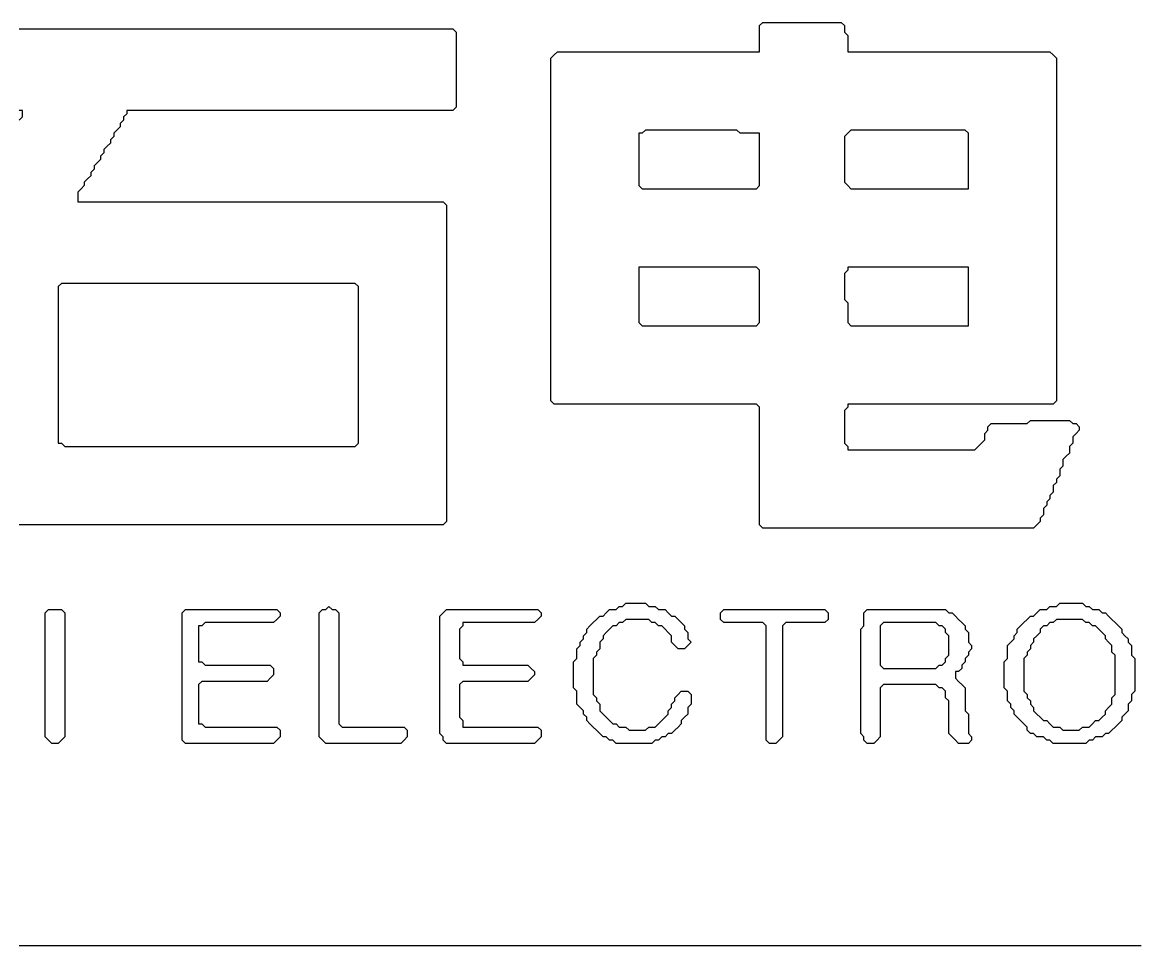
# Model space of a CAD drawing. Header units: metres. Extents: x 0 to 925, y -666 to 0.
# Drawn here: x 323 to 665.5, y -666 to -383 of the extents above; entities that cross this region are included whole.
import ezdxf

# ---------------------------------------------------------------- set-up
doc = ezdxf.new("R2010")
doc.units = ezdxf.units.M

msp = doc.modelspace()

# ---------------------------------------------------------------- linework, layer by layer
for points in [[(549, -384), (550, -383), (551, -383), (552, -383), (553, -383), (554, -383), (555, -383), (556, -383), (557, -383), (558, -383), (559, -383), (560, -383), (561, -383), (562, -383), (563, -383), (564, -383), (565, -383), (566, -383), (567, -383), (568, -383), (569, -383), (570, -383), (571, -383), (572, -383), (573, -383), (574, -383), (575, -384), (575, -385), (575, -386), (576, -387), (576, -388), (576, -389), (576, -390), (576, -391), (576, -392), (577, -392), (578, -392), (579, -392), (580, -392), (581, -392), (582, -392), (583, -392), (584, -392), (585, -392), (586, -392), (587, -392), (588, -392), (589, -392), (590, -392), (591, -392), (592, -392), (593, -392), (594, -392), (595, -392), (596, -392), (597, -392), (598, -392), (599, -392), (600, -392), (601, -392), (602, -392), (603, -392), (604, -392), (605, -392), (606, -392), (607, -392), (608, -392), (609, -392), (610, -392), (611, -392), (612, -392), (613, -392), (614, -392), (615, -392), (616, -392), (617, -392), (618, -392), (619, -392), (620, -392), (621, -392), (622, -392), (623, -392), (624, -392), (625, -392), (626, -392), (627, -392), (628, -392), (629, -392), (630, -392), (631, -392), (632, -392), (633, -392), (634, -392), (635, -392), (636, -392), (637, -392), (638, -392), (639, -393), (640, -394), (640, -395), (640, -396), (640, -397), (640, -398), (640, -399), (640, -400), (640, -401), (640, -402), (640, -403), (640, -404), (640, -405), (640, -406), (640, -407), (640, -408), (640, -409), (640, -410), (640, -411), (640, -412), (640, -413), (640, -414), (640, -415), (640, -416), (640, -417), (640, -418), (640, -419), (640, -420), (640, -421), (640, -422), (640, -423), (640, -424), (640, -425), (640, -426), (640, -427), (640, -428), (640, -429), (640, -430), (640, -431), (640, -432), (640, -433), (640, -434), (640, -435), (640, -436), (640, -437), (640, -438), (640, -439), (640, -440), (640, -441), (640, -442), (640, -443), (640, -444), (640, -445), (640, -446), (640, -447), (640, -448), (640, -449), (640, -450), (640, -451), (640, -452), (640, -453), (640, -454), (640, -455), (640, -456), (640, -457), (640, -458), (640, -459), (640, -460), (640, -461), (640, -462), (640, -463), (640, -464), (640, -465), (640, -466), (640, -467), (640, -468), (640, -469), (640, -470), (640, -471), (640, -472), (640, -473), (640, -474), (640, -475), (640, -476), (640, -477), (640, -478), (640, -479), (640, -480), (640, -481), (640, -482), (640, -483), (640, -484), (640, -485), (640, -486), (640, -487), (640, -488), (640, -489), (640, -490), (640, -491), (640, -492), (640, -493), (640, -494), (640, -495), (640, -496), (640, -497), (640, -498), (640, -499), (639, -500), (638, -500), (637, -500), (636, -500), (635, -500), (634, -500), (633, -500), (632, -500), (631, -500), (630, -500), (629, -500), (628, -500), (627, -500), (626, -500), (625, -500), (624, -500), (623, -500), (622, -500), (621, -500), (620, -500), (619, -500), (618, -500), (617, -500), (616, -500), (615, -500), (614, -500), (613, -500), (612, -500), (611, -500), (610, -500), (609, -500), (608, -500), (607, -500), (606, -500), (605, -500), (604, -500), (603, -500), (602, -500), (601, -500), (600, -500), (599, -500), (598, -500), (597, -500), (596, -500), (595, -500), (594, -500), (593, -500), (592, -500), (591, -500), (590, -500), (589, -500), (588, -500), (587, -500), (586, -500), (585, -500), (584, -500), (583, -500), (582, -500), (581, -500), (580, -500), (579, -500), (578, -500), (577, -500), (576, -500), (576, -501), (575, -502), (575, -503), (575, -504), (575, -505), (575, -506), (575, -507), (575, -508), (575, -509), (575, -510), (575, -511), (575, -512), (576, -513), (576, -514), (577, -514), (578, -514), (579, -514), (580, -514), (581, -514), (582, -514), (583, -514), (584, -514), (585, -514), (586, -514), (587, -514), (588, -514), (589, -514), (590, -514), (591, -514), (592, -514), (593, -514), (594, -514), (595, -514), (596, -514), (597, -514), (598, -514), (599, -514), (600, -514), (601, -514), (602, -514), (603, -514), (604, -514), (605, -514), (606, -514), (607, -514), (608, -514), (609, -514), (610, -514), (611, -514), (612, -514), (613, -514), (614, -514), (615, -514), (616, -513), (617, -512), (618, -511), (618, -510), (618, -509), (619, -508), (619, -507), (620, -506), (621, -506), (622, -506), (623, -506), (624, -506), (625, -506), (626, -506), (627, -506), (628, -506), (629, -506), (630, -506), (631, -506), (632, -505), (633, -505), (634, -505), (635, -505), (636, -505), (637, -505), (638, -505), (639, -505), (640, -505), (641, -505), (642, -505), (643, -505), (644, -505), (645, -506), (646, -506), (647, -507), (647, -508), (646, -509), (645, -510), (645, -511), (645, -512), (644, -513), (644, -514), (644, -515), (643, -516), (642, -517), (642, -518), (642, -519), (641, -520), (641, -521), (641, -522), (640, -523), (640, -524), (639, -525), (639, -526), (639, -527), (638, -528), (638, -529), (637, -530), (637, -531), (636, -532), (636, -533), (636, -534), (635, -535), (635, -536), (634, -537), (633, -538), (632, -538), (631, -538), (630, -538), (629, -538), (628, -538), (627, -538), (626, -538), (625, -538), (624, -538), (623, -538), (622, -538), (621, -538), (620, -538), (619, -538), (618, -538), (617, -538), (616, -538), (615, -538), (614, -538), (613, -538), (612, -538), (611, -538), (610, -538), (609, -538), (608, -538), (607, -538), (606, -538), (605, -538), (604, -538), (603, -538), (602, -538), (601, -538), (600, -538), (599, -538), (598, -538), (597, -538), (596, -538), (595, -538), (594, -538), (593, -538), (592, -538), (591, -538), (590, -538), (589, -538), (588, -538), (587, -538), (586, -538), (585, -538), (584, -538), (583, -538), (582, -538), (581, -538), (580, -538), (579, -538), (578, -538), (577, -538), (576, -538), (575, -538), (574, -538), (573, -538), (572, -538), (571, -538), (570, -538), (569, -538), (568, -538), (567, -538), (566, -538), (565, -538), (564, -538), (563, -538), (562, -538), (561, -538), (560, -538), (559, -538), (558, -538), (557, -538), (556, -538), (555, -538), (554, -538), (553, -538), (552, -538), (551, -538), (550, -538), (549, -537), (549, -536), (549, -535), (549, -534), (549, -533), (549, -532), (549, -531), (549, -530), (549, -529), (549, -528), (549, -527), (549, -526), (549, -525), (549, -524), (549, -523), (549, -522), (549, -521), (549, -520), (549, -519), (549, -518), (549, -517), (549, -516), (549, -515), (549, -514), (549, -513), (549, -512), (549, -511), (549, -510), (549, -509), (549, -508), (549, -507), (549, -506), (549, -505), (549, -504), (549, -503), (549, -502), (549, -501), (548, -500), (547, -500), (546, -500), (545, -500), (544, -500), (543, -500), (542, -500), (541, -500), (540, -500), (539, -500), (538, -500), (537, -500), (536, -500), (535, -500), (534, -500), (533, -500), (532, -500), (531, -500), (530, -500), (529, -500), (528, -500), (527, -500), (526, -500), (525, -500), (524, -500), (523, -500), (522, -500), (521, -500), (520, -500), (519, -500), (518, -500), (517, -500), (516, -500), (515, -500), (514, -500), (513, -500), (512, -500), (511, -500), (510, -500), (509, -500), (508, -500), (507, -500), (506, -500), (505, -500), (504, -500), (503, -500), (502, -500), (501, -500), (500, -500), (499, -500), (498, -500), (497, -500), (496, -500), (495, -500), (494, -500), (493, -500), (492, -500), (491, -500), (490, -500), (489, -500), (488, -500), (487, -500), (486, -500), (485, -499), (485, -498), (485, -497), (485, -496), (485, -495), (485, -494), (485, -493), (485, -492), (485, -491), (485, -490), (485, -489), (485, -488), (485, -487), (485, -486), (485, -485), (485, -484), (485, -483), (485, -482), (485, -481), (485, -480), (485, -479), (485, -478), (485, -477), (485, -476), (485, -475), (485, -474), (485, -473), (485, -472), (485, -471), (485, -470), (485, -469), (485, -468), (485, -467), (485, -466), (485, -465), (485, -464), (485, -463), (485, -462), (485, -461), (485, -460), (485, -459), (485, -458), (485, -457), (485, -456), (485, -455), (485, -454), (485, -453), (485, -452), (485, -451), (485, -450), (485, -449), (485, -448), (485, -447), (485, -446), (485, -445), (485, -444), (485, -443), (485, -442), (485, -441), (485, -440), (485, -439), (485, -438), (485, -437), (485, -436), (485, -435), (485, -434), (485, -433), (485, -432), (485, -431), (485, -430), (485, -429), (485, -428), (485, -427), (485, -426), (485, -425), (485, -424), (485, -423), (485, -422), (485, -421), (485, -420), (485, -419), (485, -418), (485, -417), (485, -416), (485, -415), (485, -414), (485, -413), (485, -412), (485, -411), (485, -410), (485, -409), (485, -408), (485, -407), (485, -406), (485, -405), (485, -404), (485, -403), (485, -402), (485, -401), (485, -400), (485, -399), (485, -398), (485, -397), (485, -396), (485, -395), (485, -394), (486, -393), (487, -392), (488, -392), (489, -392), (490, -392), (491, -392), (492, -392), (493, -392), (494, -392), (495, -392), (496, -392), (497, -392), (498, -392), (499, -392), (500, -392), (501, -392), (502, -392), (503, -392), (504, -392), (505, -392), (506, -392), (507, -392), (508, -392), (509, -392), (510, -392), (511, -392), (512, -392), (513, -392), (514, -392), (515, -392), (516, -392), (517, -392), (518, -392), (519, -392), (520, -392), (521, -392), (522, -392), (523, -392), (524, -392), (525, -392), (526, -392), (527, -392), (528, -392), (529, -392), (530, -392), (531, -392), (532, -392), (533, -392), (534, -392), (535, -392), (536, -392), (537, -392), (538, -392), (539, -392), (540, -392), (541, -392), (542, -392), (543, -392), (544, -392), (545, -392), (546, -392), (547, -392), (548, -392), (549, -392), (549, -391), (549, -390), (549, -389), (549, -388), (549, -387), (549, -386), (549, -385), (549, -384)], [(322, -385), (323, -385), (324, -385), (325, -385), (326, -385), (327, -385), (328, -385), (329, -385), (330, -385), (331, -385), (332, -385), (333, -385), (334, -385), (335, -385), (336, -385), (337, -385), (338, -385), (339, -385), (340, -385), (341, -385), (342, -385), (343, -385), (344, -385), (345, -385), (346, -385), (347, -385), (348, -385), (349, -385), (350, -385), (351, -385), (352, -385), (353, -385), (354, -385), (355, -385), (356, -385), (357, -385), (358, -385), (359, -385), (360, -385), (361, -385), (362, -385), (363, -385), (364, -385), (365, -385), (366, -385), (367, -385), (368, -385), (369, -385), (370, -385), (371, -385), (372, -385), (373, -385), (374, -385), (375, -385), (376, -385), (377, -385), (378, -385), (379, -385), (380, -385), (381, -385), (382, -385), (383, -385), (384, -385), (385, -385), (386, -385), (387, -385), (388, -385), (389, -385), (390, -385), (391, -385), (392, -385), (393, -385), (394, -385), (395, -385), (396, -385), (397, -385), (398, -385), (399, -385), (400, -385), (401, -385), (402, -385), (403, -385), (404, -385), (405, -385), (406, -385), (407, -385), (408, -385), (409, -385), (410, -385), (411, -385), (412, -385), (413, -385), (414, -385), (415, -385), (416, -385), (417, -385), (418, -385), (419, -385), (420, -385), (421, -385), (422, -385), (423, -385), (424, -385), (425, -385), (426, -385), (427, -385), (428, -385), (429, -385), (430, -385), (431, -385), (432, -385), (433, -385), (434, -385), (435, -385), (436, -385), (437, -385), (438, -385), (439, -385), (440, -385), (441, -385), (442, -385), (443, -385), (444, -385), (445, -385), (446, -385), (447, -385), (448, -385), (449, -385), (450, -385), (451, -385), (452, -385), (453, -385), (454, -385), (455, -385), (456, -386), (456, -387), (456, -388), (456, -389), (456, -390), (456, -391), (456, -392), (456, -393), (456, -394), (456, -395), (456, -396), (456, -397), (456, -398), (456, -399), (456, -400), (456, -401), (456, -402), (456, -403), (456, -404), (456, -405), (456, -406), (456, -407), (456, -408), (456, -409), (455, -410), (454, -410), (453, -410), (452, -410), (451, -410), (450, -410), (449, -410), (448, -410), (447, -410), (446, -410), (445, -410), (444, -410), (443, -410), (442, -410), (441, -410), (440, -410), (439, -410), (438, -410), (437, -410), (436, -410), (435, -410), (434, -410), (433, -410), (432, -410), (431, -410), (430, -410), (429, -410), (428, -410), (427, -410), (426, -410), (425, -410), (424, -410), (423, -410), (422, -410), (421, -410), (420, -410), (419, -410), (418, -410), (417, -410), (416, -410), (415, -410), (414, -410), (413, -410), (412, -410), (411, -410), (410, -410), (409, -410), (408, -410), (407, -410), (406, -410), (405, -410), (404, -410), (403, -410), (402, -410), (401, -410), (400, -410), (399, -410), (398, -410), (397, -410), (396, -410), (395, -410), (394, -410), (393, -410), (392, -410), (391, -410), (390, -410), (389, -410), (388, -410), (387, -410), (386, -410), (385, -410), (384, -410), (383, -410), (382, -410), (381, -410), (380, -410), (379, -410), (378, -410), (377, -410), (376, -410), (375, -410), (374, -410), (373, -410), (372, -410), (371, -410), (370, -410), (369, -410), (368, -410), (367, -410), (366, -410), (365, -410), (364, -410), (363, -410), (362, -410), (361, -410), (360, -410), (359, -410), (358, -410), (357, -410), (356, -410), (355, -410), (355, -411), (354, -412), (354, -413), (353, -414), (353, -415), (352, -416), (351, -417), (351, -418), (350, -419), (350, -420), (349, -421), (348, -422), (348, -423), (347, -424), (347, -425), (346, -426), (345, -427), (345, -428), (344, -429), (344, -430), (343, -431), (342, -432), (342, -433), (341, -434), (340, -435), (340, -436), (340, -437), (340, -438), (341, -438), (342, -438), (343, -438), (344, -438), (345, -438), (346, -438), (347, -438), (348, -438), (349, -438), (350, -438), (351, -438), (352, -438), (353, -438), (354, -438), (355, -438), (356, -438), (357, -438), (358, -438), (359, -438), (360, -438), (361, -438), (362, -438), (363, -438), (364, -438), (365, -438), (366, -438), (367, -438), (368, -438), (369, -438), (370, -438), (371, -438), (372, -438), (373, -438), (374, -438), (375, -438), (376, -438), (377, -438), (378, -438), (379, -438), (380, -438), (381, -438), (382, -438), (383, -438), (384, -438), (385, -438), (386, -438), (387, -438), (388, -438), (389, -438), (390, -438), (391, -438), (392, -438), (393, -438), (394, -438), (395, -438), (396, -438), (397, -438), (398, -438), (399, -438), (400, -438), (401, -438), (402, -438), (403, -438), (404, -438), (405, -438), (406, -438), (407, -438), (408, -438), (409, -438), (410, -438), (411, -438), (412, -438), (413, -438), (414, -438), (415, -438), (416, -438), (417, -438), (418, -438), (419, -438), (420, -438), (421, -438), (422, -438), (423, -438), (424, -438), (425, -438), (426, -438), (427, -438), (428, -438), (429, -438), (430, -438), (431, -438), (432, -438), (433, -438), (434, -438), (435, -438), (436, -438), (437, -438), (438, -438), (439, -438), (440, -438), (441, -438), (442, -438), (443, -438), (444, -438), (445, -438), (446, -438), (447, -438), (448, -438), (449, -438), (450, -438), (451, -438), (452, -438), (453, -439), (453, -440), (453, -441), (453, -442), (453, -443), (453, -444), (453, -445), (453, -446), (453, -447), (453, -448), (453, -449), (453, -450), (453, -451), (453, -452), (453, -453), (453, -454), (453, -455), (453, -456), (453, -457), (453, -458), (453, -459), (453, -460), (453, -461), (453, -462), (453, -463), (453, -464), (453, -465), (453, -466), (453, -467), (453, -468), (453, -469), (453, -470), (453, -471), (453, -472), (453, -473), (453, -474), (453, -475), (453, -476), (453, -477), (453, -478), (453, -479), (453, -480), (453, -481), (453, -482), (453, -483), (453, -484), (453, -485), (453, -486), (453, -487), (453, -488), (453, -489), (453, -490), (453, -491), (453, -492), (453, -493), (453, -494), (453, -495), (453, -496), (453, -497), (453, -498), (453, -499), (453, -500), (453, -501), (453, -502), (453, -503), (453, -504), (453, -505), (453, -506), (453, -507), (453, -508), (453, -509), (453, -510), (453, -511), (453, -512), (453, -513), (453, -514), (453, -515), (453, -516), (453, -517), (453, -518), (453, -519), (453, -520), (453, -521), (453, -522), (453, -523), (453, -524), (453, -525), (453, -526), (453, -527), (453, -528), (453, -529), (453, -530), (453, -531), (453, -532), (453, -533), (453, -534), (453, -535), (453, -536), (452, -537), (451, -537), (450, -537), (449, -537), (448, -537), (447, -537), (446, -537), (445, -537), (444, -537), (443, -537), (442, -537), (441, -537), (440, -537), (439, -537), (438, -537), (437, -537), (436, -537), (435, -537), (434, -537), (433, -537), (432, -537), (431, -537), (430, -537), (429, -537), (428, -537), (427, -537), (426, -537), (425, -537), (424, -537), (423, -537), (422, -537), (421, -537), (420, -537), (419, -537), (418, -537), (417, -537), (416, -537), (415, -537), (414, -537), (413, -537), (412, -537), (411, -537), (410, -537), (409, -537), (408, -537), (407, -537), (406, -537), (405, -537), (404, -537), (403, -537), (402, -537), (401, -537), (400, -537), (399, -537), (398, -537), (397, -537), (396, -537), (395, -537), (394, -537), (393, -537), (392, -537), (391, -537), (390, -537), (389, -537), (388, -537), (387, -537), (386, -537), (385, -537), (384, -537), (383, -537), (382, -537), (381, -537), (380, -537), (379, -537), (378, -537), (377, -537), (376, -537), (375, -537), (374, -537), (373, -537), (372, -537), (371, -537), (370, -537), (369, -537), (368, -537), (367, -537), (366, -537), (365, -537), (364, -537), (363, -537), (362, -537), (361, -537), (360, -537), (359, -537), (358, -537), (357, -537), (356, -537), (355, -537), (354, -537), (353, -537), (352, -537), (351, -537), (350, -537), (349, -537), (348, -537), (347, -537), (346, -537), (345, -537), (344, -537), (343, -537), (342, -537), (341, -537), (340, -537), (339, -537), (338, -537), (337, -537), (336, -537), (335, -537), (334, -537), (333, -537), (332, -537), (331, -537), (330, -537), (329, -537), (328, -537), (327, -537), (326, -537), (325, -537), (324, -537), (323, -537), (322, -537)], [(322, -413), (323, -412), (323, -411), (323, -410), (322, -410)], [(514, -416), (513, -417), (512, -417), (512, -418), (512, -419), (512, -420), (512, -421), (512, -422), (512, -423), (512, -424), (512, -425), (512, -426), (512, -427), (512, -428), (512, -429), (512, -430), (512, -431), (512, -432), (512, -433), (513, -434), (514, -434), (515, -434), (516, -434), (517, -434), (518, -434), (519, -434), (520, -434), (521, -434), (522, -434), (523, -434), (524, -434), (525, -434), (526, -434), (527, -434), (528, -434), (529, -434), (530, -434), (531, -434), (532, -434), (533, -434), (534, -434), (535, -434), (536, -434), (537, -434), (538, -434), (539, -434), (540, -434), (541, -434), (542, -434), (543, -434), (544, -434), (545, -434), (546, -434), (547, -434), (548, -434), (549, -433), (549, -432), (549, -431), (549, -430), (549, -429), (549, -428), (549, -427), (549, -426), (549, -425), (549, -424), (549, -423), (549, -422), (549, -421), (549, -420), (549, -419), (549, -418), (549, -417), (548, -417), (547, -417), (546, -417), (545, -417), (544, -417), (543, -417), (542, -416), (541, -416), (540, -416), (539, -416), (538, -416), (537, -416), (536, -416), (535, -416), (534, -416), (533, -416), (532, -416), (531, -416), (530, -416), (529, -416), (528, -416), (527, -416), (526, -416), (525, -416), (524, -416), (523, -416), (522, -416), (521, -416), (520, -416), (519, -416), (518, -416), (517, -416), (516, -416), (515, -416), (514, -416)], [(577, -416), (576, -417), (575, -418), (575, -419), (575, -420), (575, -421), (575, -422), (575, -423), (575, -424), (575, -425), (575, -426), (575, -427), (575, -428), (575, -429), (575, -430), (575, -431), (575, -432), (576, -433), (577, -434), (578, -434), (579, -434), (580, -434), (581, -434), (582, -434), (583, -434), (584, -434), (585, -434), (586, -434), (587, -434), (588, -434), (589, -434), (590, -434), (591, -434), (592, -434), (593, -434), (594, -434), (595, -434), (596, -434), (597, -434), (598, -434), (599, -434), (600, -434), (601, -434), (602, -434), (603, -434), (604, -434), (605, -434), (606, -434), (607, -434), (608, -434), (609, -434), (610, -434), (611, -434), (612, -434), (613, -434), (613, -433), (613, -432), (613, -431), (613, -430), (613, -429), (613, -428), (613, -427), (613, -426), (613, -425), (613, -424), (613, -423), (613, -422), (613, -421), (613, -420), (613, -419), (613, -418), (613, -417), (612, -416), (611, -416), (610, -416), (609, -416), (608, -416), (607, -416), (606, -416), (605, -416), (604, -416), (603, -416), (602, -416), (601, -416), (600, -416), (599, -416), (598, -416), (597, -416), (596, -416), (595, -416), (594, -416), (593, -416), (592, -416), (591, -416), (590, -416), (589, -416), (588, -416), (587, -416), (586, -416), (585, -416), (584, -416), (583, -416), (582, -416), (581, -416), (580, -416), (579, -416), (578, -416), (577, -416)], [(512, -458), (512, -459), (512, -460), (512, -461), (512, -462), (512, -463), (512, -464), (512, -465), (512, -466), (512, -467), (512, -468), (512, -469), (512, -470), (512, -471), (512, -472), (512, -473), (512, -474), (512, -475), (513, -476), (514, -476), (515, -476), (516, -476), (517, -476), (518, -476), (519, -476), (520, -476), (521, -476), (522, -476), (523, -476), (524, -476), (525, -476), (526, -476), (527, -476), (528, -476), (529, -476), (530, -476), (531, -476), (532, -476), (533, -476), (534, -476), (535, -476), (536, -476), (537, -476), (538, -476), (539, -476), (540, -476), (541, -476), (542, -476), (543, -476), (544, -476), (545, -476), (546, -476), (547, -476), (548, -476), (549, -475), (549, -474), (549, -473), (549, -472), (549, -471), (549, -470), (549, -469), (549, -468), (549, -467), (549, -466), (549, -465), (549, -464), (549, -463), (549, -462), (549, -461), (549, -460), (549, -459), (548, -458), (547, -458), (546, -458), (545, -458), (544, -458), (543, -458), (542, -458), (541, -458), (540, -458), (539, -458), (538, -458), (537, -458), (536, -458), (535, -458), (534, -458), (533, -458), (532, -458), (531, -458), (530, -458), (529, -458), (528, -458), (527, -458), (526, -458), (525, -458), (524, -458), (523, -458), (522, -458), (521, -458), (520, -458), (519, -458), (518, -458), (517, -458), (516, -458), (515, -458), (514, -458), (513, -458), (512, -458)], [(576, -458), (576, -459), (575, -460), (575, -461), (575, -462), (575, -463), (575, -464), (575, -465), (575, -466), (575, -467), (575, -468), (576, -469), (576, -470), (576, -471), (576, -472), (576, -473), (576, -474), (576, -475), (577, -476), (578, -476), (579, -476), (580, -476), (581, -476), (582, -476), (583, -476), (584, -476), (585, -476), (586, -476), (587, -476), (588, -476), (589, -476), (590, -476), (591, -476), (592, -476), (593, -476), (594, -476), (595, -476), (596, -476), (597, -476), (598, -476), (599, -476), (600, -476), (601, -476), (602, -476), (603, -476), (604, -476), (605, -476), (606, -476), (607, -476), (608, -476), (609, -476), (610, -476), (611, -476), (612, -476), (613, -476), (613, -475), (613, -474), (613, -473), (613, -472), (613, -471), (613, -470), (613, -469), (613, -468), (613, -467), (613, -466), (613, -465), (613, -464), (613, -463), (613, -462), (613, -461), (613, -460), (613, -459), (613, -458), (612, -458), (611, -458), (610, -458), (609, -458), (608, -458), (607, -458), (606, -458), (605, -458), (604, -458), (603, -458), (602, -458), (601, -458), (600, -458), (599, -458), (598, -458), (597, -458), (596, -458), (595, -458), (594, -458), (593, -458), (592, -458), (591, -458), (590, -458), (589, -458), (588, -458), (587, -458), (586, -458), (585, -458), (584, -458), (583, -458), (582, -458), (581, -458), (580, -458), (579, -458), (578, -458), (577, -458), (576, -458)], [(335, -463), (334, -464), (334, -465), (334, -466), (334, -467), (334, -468), (334, -469), (334, -470), (334, -471), (334, -472), (334, -473), (334, -474), (334, -475), (334, -476), (334, -477), (334, -478), (334, -479), (334, -480), (334, -481), (334, -482), (334, -483), (334, -484), (334, -485), (334, -486), (334, -487), (334, -488), (334, -489), (334, -490), (334, -491), (334, -492), (334, -493), (334, -494), (334, -495), (334, -496), (334, -497), (334, -498), (334, -499), (334, -500), (334, -501), (334, -502), (334, -503), (334, -504), (334, -505), (334, -506), (334, -507), (334, -508), (334, -509), (334, -510), (334, -511), (334, -512), (335, -512), (336, -513), (337, -513), (338, -513), (339, -513), (340, -513), (341, -513), (342, -513), (343, -513), (344, -513), (345, -513), (346, -513), (347, -513), (348, -513), (349, -513), (350, -513), (351, -513), (352, -513), (353, -513), (354, -513), (355, -513), (356, -513), (357, -513), (358, -513), (359, -513), (360, -513), (361, -513), (362, -513), (363, -513), (364, -513), (365, -513), (366, -513), (367, -513), (368, -513), (369, -513), (370, -513), (371, -513), (372, -513), (373, -513), (374, -513), (375, -513), (376, -513), (377, -513), (378, -513), (379, -513), (380, -513), (381, -513), (382, -513), (383, -513), (384, -513), (385, -513), (386, -513), (387, -513), (388, -513), (389, -513), (390, -513), (391, -513), (392, -513), (393, -513), (394, -513), (395, -513), (396, -513), (397, -513), (398, -513), (399, -513), (400, -513), (401, -513), (402, -513), (403, -513), (404, -513), (405, -513), (406, -513), (407, -513), (408, -513), (409, -513), (410, -513), (411, -513), (412, -513), (413, -513), (414, -513), (415, -513), (416, -513), (417, -513), (418, -513), (419, -513), (420, -513), (421, -513), (422, -513), (423, -513), (424, -513), (425, -513), (426, -512), (426, -511), (426, -510), (426, -509), (426, -508), (426, -507), (426, -506), (426, -505), (426, -504), (426, -503), (426, -502), (426, -501), (426, -500), (426, -499), (426, -498), (426, -497), (426, -496), (426, -495), (426, -494), (426, -493), (426, -492), (426, -491), (426, -490), (426, -489), (426, -488), (426, -487), (426, -486), (426, -485), (426, -484), (426, -483), (426, -482), (426, -481), (426, -480), (426, -479), (426, -478), (426, -477), (426, -476), (426, -475), (426, -474), (426, -473), (426, -472), (426, -471), (426, -470), (426, -469), (426, -468), (426, -467), (426, -466), (426, -465), (426, -464), (425, -463), (424, -463), (423, -463), (422, -463), (421, -463), (420, -463), (419, -463), (418, -463), (417, -463), (416, -463), (415, -463), (414, -463), (413, -463), (412, -463), (411, -463), (410, -463), (409, -463), (408, -463), (407, -463), (406, -463), (405, -463), (404, -463), (403, -463), (402, -463), (401, -463), (400, -463), (399, -463), (398, -463), (397, -463), (396, -463), (395, -463), (394, -463), (393, -463), (392, -463), (391, -463), (390, -463), (389, -463), (388, -463), (387, -463), (386, -463), (385, -463), (384, -463), (383, -463), (382, -463), (381, -463), (380, -463), (379, -463), (378, -463), (377, -463), (376, -463), (375, -463), (374, -463), (373, -463), (372, -463), (371, -463), (370, -463), (369, -463), (368, -463), (367, -463), (366, -463), (365, -463), (364, -463), (363, -463), (362, -463), (361, -463), (360, -463), (359, -463), (358, -463), (357, -463), (356, -463), (355, -463), (354, -463), (353, -463), (352, -463), (351, -463), (350, -463), (349, -463), (348, -463), (347, -463), (346, -463), (345, -463), (344, -463), (343, -463), (342, -463), (341, -463), (340, -463), (339, -463), (338, -463), (337, -463), (336, -463), (335, -463)], [(507, -562), (508, -561), (509, -561), (510, -561), (511, -561), (512, -561), (513, -561), (514, -561), (515, -562), (516, -562), (517, -562), (518, -563), (519, -563), (520, -563), (521, -564), (522, -565), (523, -565), (524, -566), (525, -567), (526, -568), (526, -569), (527, -570), (527, -571), (527, -572), (528, -573), (527, -574), (526, -575), (525, -575), (524, -575), (523, -574), (522, -573), (522, -572), (522, -571), (521, -570), (520, -569), (519, -568), (518, -568), (517, -567), (516, -567), (515, -566), (514, -566), (513, -566), (512, -566), (511, -566), (510, -566), (509, -566), (508, -566), (507, -567), (506, -567), (505, -568), (504, -568), (503, -569), (502, -570), (501, -571), (501, -572), (500, -573), (500, -574), (500, -575), (499, -576), (499, -577), (498, -578), (498, -579), (498, -580), (498, -581), (498, -582), (498, -583), (498, -584), (498, -585), (498, -586), (498, -587), (498, -588), (498, -589), (499, -590), (499, -591), (500, -592), (500, -593), (500, -594), (501, -595), (502, -596), (503, -597), (504, -598), (505, -598), (506, -599), (507, -599), (508, -599), (509, -600), (510, -600), (511, -600), (512, -600), (513, -600), (514, -600), (515, -599), (516, -599), (517, -599), (518, -598), (519, -597), (520, -596), (521, -595), (521, -594), (522, -593), (522, -592), (523, -591), (523, -590), (524, -589), (525, -588), (526, -588), (527, -588), (528, -589), (528, -590), (528, -591), (528, -592), (527, -593), (527, -594), (527, -595), (526, -596), (525, -597), (525, -598), (524, -599), (523, -600), (522, -601), (521, -601), (520, -602), (519, -602), (518, -603), (517, -603), (516, -604), (515, -604), (514, -604), (513, -604), (512, -604), (511, -604), (510, -604), (509, -604), (508, -604), (507, -604), (506, -604), (505, -604), (504, -603), (503, -603), (502, -602), (501, -602), (500, -601), (499, -600), (498, -599), (497, -598), (496, -597), (496, -596), (495, -595), (495, -594), (494, -593), (493, -592), (493, -591), (493, -590), (493, -589), (493, -588), (492, -587), (492, -586), (492, -585), (492, -584), (492, -583), (492, -582), (492, -581), (492, -580), (492, -579), (493, -578), (493, -577), (493, -576), (493, -575), (494, -574), (494, -573), (495, -572), (495, -571), (496, -570), (496, -569), (497, -568), (498, -567), (499, -566), (500, -565), (501, -565), (502, -564), (503, -563), (504, -563), (505, -563), (506, -562), (507, -562)], [(640, -562), (641, -561), (642, -561), (643, -561), (644, -561), (645, -561), (646, -561), (647, -561), (648, -561), (649, -562), (650, -562), (651, -563), (652, -563), (653, -563), (654, -564), (655, -564), (656, -565), (657, -566), (658, -567), (659, -568), (660, -569), (660, -570), (661, -571), (662, -572), (662, -573), (663, -574), (663, -575), (663, -576), (663, -577), (664, -578), (664, -579), (664, -580), (664, -581), (664, -582), (664, -583), (664, -584), (664, -585), (664, -586), (664, -587), (664, -588), (663, -589), (663, -590), (663, -591), (662, -592), (662, -593), (662, -594), (661, -595), (660, -596), (660, -597), (659, -598), (658, -599), (657, -600), (656, -601), (655, -601), (654, -602), (653, -602), (652, -602), (651, -603), (650, -603), (649, -604), (648, -604), (647, -604), (646, -604), (645, -604), (644, -604), (643, -604), (642, -604), (641, -604), (640, -604), (639, -604), (638, -603), (637, -603), (636, -602), (635, -602), (634, -602), (633, -601), (632, -601), (631, -600), (631, -599), (630, -598), (629, -597), (628, -596), (627, -595), (627, -594), (626, -593), (626, -592), (625, -591), (625, -590), (625, -589), (625, -588), (624, -587), (624, -586), (624, -585), (624, -584), (624, -583), (624, -582), (624, -581), (624, -580), (624, -579), (625, -578), (625, -577), (625, -576), (625, -575), (625, -574), (626, -573), (627, -572), (627, -571), (628, -570), (628, -569), (629, -568), (630, -567), (631, -566), (632, -565), (633, -565), (634, -564), (635, -563), (636, -563), (637, -563), (638, -562), (639, -562), (640, -562)], [(330, -564), (331, -563), (332, -563), (333, -563), (334, -563), (335, -563), (336, -564), (336, -565), (336, -566), (336, -567), (336, -568), (336, -569), (336, -570), (336, -571), (336, -572), (336, -573), (336, -574), (336, -575), (336, -576), (336, -577), (336, -578), (336, -579), (336, -580), (336, -581), (336, -582), (336, -583), (336, -584), (336, -585), (336, -586), (336, -587), (336, -588), (336, -589), (336, -590), (336, -591), (336, -592), (336, -593), (336, -594), (336, -595), (336, -596), (336, -597), (336, -598), (336, -599), (336, -600), (336, -601), (336, -602), (335, -603), (334, -604), (333, -604), (332, -604), (331, -603), (330, -602), (330, -601), (330, -600), (330, -599), (330, -598), (330, -597), (330, -596), (330, -595), (330, -594), (330, -593), (330, -592), (330, -591), (330, -590), (330, -589), (330, -588), (330, -587), (330, -586), (330, -585), (330, -584), (330, -583), (330, -582), (330, -581), (330, -580), (330, -579), (330, -578), (330, -577), (330, -576), (330, -575), (330, -574), (330, -573), (330, -572), (330, -571), (330, -570), (330, -569), (330, -568), (330, -567), (330, -566), (330, -565), (330, -564)], [(372, -564), (373, -563), (374, -563), (375, -563), (376, -563), (377, -563), (378, -563), (379, -563), (380, -563), (381, -563), (382, -563), (383, -563), (384, -563), (385, -563), (386, -563), (387, -563), (388, -563), (389, -563), (390, -563), (391, -563), (392, -563), (393, -563), (394, -563), (395, -563), (396, -563), (397, -563), (398, -563), (399, -563), (400, -563), (401, -563), (402, -564), (402, -565), (401, -566), (400, -567), (399, -567), (398, -567), (397, -567), (396, -567), (395, -567), (394, -567), (393, -567), (392, -567), (391, -567), (390, -567), (389, -567), (388, -567), (387, -567), (386, -567), (385, -567), (384, -567), (383, -567), (382, -567), (381, -567), (380, -567), (379, -567), (378, -568), (377, -568), (377, -569), (377, -570), (377, -571), (377, -572), (377, -573), (377, -574), (377, -575), (377, -576), (377, -577), (377, -578), (377, -579), (378, -579), (379, -580), (380, -580), (381, -580), (382, -580), (383, -580), (384, -580), (385, -580), (386, -580), (387, -580), (388, -580), (389, -580), (390, -580), (391, -580), (392, -580), (393, -580), (394, -580), (395, -580), (396, -580), (397, -580), (398, -580), (399, -580), (400, -581), (400, -582), (400, -583), (399, -584), (398, -585), (397, -585), (396, -585), (395, -585), (394, -585), (393, -585), (392, -585), (391, -585), (390, -585), (389, -585), (388, -585), (387, -585), (386, -585), (385, -585), (384, -585), (383, -585), (382, -585), (381, -585), (380, -585), (379, -585), (378, -585), (377, -586), (377, -587), (377, -588), (377, -589), (377, -590), (377, -591), (377, -592), (377, -593), (377, -594), (377, -595), (377, -596), (377, -597), (377, -598), (378, -598), (379, -599), (380, -599), (381, -599), (382, -599), (383, -599), (384, -599), (385, -599), (386, -599), (387, -599), (388, -599), (389, -599), (390, -599), (391, -599), (392, -599), (393, -599), (394, -599), (395, -599), (396, -599), (397, -599), (398, -599), (399, -599), (400, -599), (401, -599), (402, -600), (402, -601), (402, -602), (401, -603), (400, -604), (399, -604), (398, -604), (397, -604), (396, -604), (395, -604), (394, -604), (393, -604), (392, -604), (391, -604), (390, -604), (389, -604), (388, -604), (387, -604), (386, -604), (385, -604), (384, -604), (383, -604), (382, -604), (381, -604), (380, -604), (379, -604), (378, -604), (377, -604), (376, -604), (375, -604), (374, -604), (373, -604), (372, -603), (372, -602), (372, -601), (372, -600), (372, -599), (372, -598), (372, -597), (372, -596), (372, -595), (372, -594), (372, -593), (372, -592), (372, -591), (372, -590), (372, -589), (372, -588), (372, -587), (372, -586), (372, -585), (372, -584), (372, -583), (372, -582), (372, -581), (372, -580), (372, -579), (372, -578), (372, -577), (372, -576), (372, -575), (372, -574), (372, -573), (372, -572), (372, -571), (372, -570), (372, -569), (372, -568), (372, -567), (372, -566), (372, -565), (372, -564)], [(416, -563), (417, -562), (418, -563), (419, -563), (420, -564), (420, -565), (420, -566), (420, -567), (420, -568), (420, -569), (420, -570), (420, -571), (420, -572), (420, -573), (420, -574), (420, -575), (420, -576), (420, -577), (420, -578), (420, -579), (420, -580), (420, -581), (420, -582), (420, -583), (420, -584), (420, -585), (420, -586), (420, -587), (420, -588), (420, -589), (420, -590), (420, -591), (420, -592), (420, -593), (420, -594), (420, -595), (420, -596), (420, -597), (420, -598), (421, -599), (422, -599), (423, -599), (424, -599), (425, -599), (426, -599), (427, -599), (428, -599), (429, -599), (430, -599), (431, -599), (432, -599), (433, -599), (434, -599), (435, -599), (436, -599), (437, -599), (438, -599), (439, -599), (440, -599), (441, -600), (441, -601), (441, -602), (440, -603), (439, -604), (438, -604), (437, -604), (436, -604), (435, -604), (434, -604), (433, -604), (432, -604), (431, -604), (430, -604), (429, -604), (428, -604), (427, -604), (426, -604), (425, -604), (424, -604), (423, -604), (422, -604), (421, -604), (420, -604), (419, -604), (418, -604), (417, -604), (416, -604), (415, -603), (414, -602), (414, -601), (414, -600), (414, -599), (414, -598), (414, -597), (414, -596), (414, -595), (414, -594), (414, -593), (414, -592), (414, -591), (414, -590), (414, -589), (414, -588), (414, -587), (414, -586), (414, -585), (414, -584), (414, -583), (414, -582), (414, -581), (414, -580), (414, -579), (414, -578), (414, -577), (414, -576), (414, -575), (414, -574), (414, -573), (414, -572), (414, -571), (414, -570), (414, -569), (414, -568), (414, -567), (414, -566), (414, -565), (414, -564), (415, -563), (416, -563)], [(452, -564), (453, -563), (454, -563), (455, -563), (456, -563), (457, -563), (458, -563), (459, -563), (460, -563), (461, -563), (462, -563), (463, -563), (464, -563), (465, -563), (466, -563), (467, -563), (468, -563), (469, -563), (470, -563), (471, -563), (472, -563), (473, -563), (474, -563), (475, -563), (476, -563), (477, -563), (478, -563), (479, -563), (480, -563), (481, -563), (482, -564), (482, -565), (481, -566), (480, -567), (479, -567), (478, -567), (477, -567), (476, -567), (475, -567), (474, -567), (473, -567), (472, -567), (471, -567), (470, -567), (469, -567), (468, -567), (467, -567), (466, -567), (465, -567), (464, -567), (463, -567), (462, -567), (461, -567), (460, -567), (459, -567), (458, -567), (458, -568), (457, -569), (457, -570), (457, -571), (457, -572), (457, -573), (457, -574), (457, -575), (457, -576), (457, -577), (457, -578), (458, -579), (458, -580), (459, -580), (460, -580), (461, -580), (462, -580), (463, -580), (464, -580), (465, -580), (466, -580), (467, -580), (468, -580), (469, -580), (470, -580), (471, -580), (472, -580), (473, -580), (474, -580), (475, -580), (476, -580), (477, -580), (478, -580), (479, -581), (480, -582), (480, -583), (479, -584), (478, -585), (477, -585), (476, -585), (475, -585), (474, -585), (473, -585), (472, -585), (471, -585), (470, -585), (469, -585), (468, -585), (467, -585), (466, -585), (465, -585), (464, -585), (463, -585), (462, -585), (461, -585), (460, -585), (459, -585), (458, -585), (457, -586), (457, -587), (457, -588), (457, -589), (457, -590), (457, -591), (457, -592), (457, -593), (457, -594), (457, -595), (457, -596), (458, -597), (458, -598), (458, -599), (459, -599), (460, -599), (461, -599), (462, -599), (463, -599), (464, -599), (465, -599), (466, -599), (467, -599), (468, -599), (469, -599), (470, -599), (471, -599), (472, -599), (473, -599), (474, -599), (475, -599), (476, -599), (477, -599), (478, -599), (479, -599), (480, -599), (481, -599), (482, -600), (482, -601), (482, -602), (481, -603), (480, -604), (479, -604), (478, -604), (477, -604), (476, -604), (475, -604), (474, -604), (473, -604), (472, -604), (471, -604), (470, -604), (469, -604), (468, -604), (467, -604), (466, -604), (465, -604), (464, -604), (463, -604), (462, -604), (461, -604), (460, -604), (459, -604), (458, -604), (457, -604), (456, -604), (455, -604), (454, -604), (453, -604), (452, -603), (452, -602), (451, -601), (451, -600), (451, -599), (451, -598), (451, -597), (451, -596), (451, -595), (451, -594), (451, -593), (451, -592), (451, -591), (451, -590), (451, -589), (451, -588), (451, -587), (451, -586), (451, -585), (451, -584), (451, -583), (451, -582), (451, -581), (451, -580), (451, -579), (451, -578), (451, -577), (451, -576), (451, -575), (451, -574), (451, -573), (451, -572), (451, -571), (451, -570), (451, -569), (451, -568), (451, -567), (451, -566), (451, -565), (452, -564)], [(537, -564), (538, -563), (539, -563), (540, -563), (541, -563), (542, -563), (543, -563), (544, -563), (545, -563), (546, -563), (547, -563), (548, -563), (549, -563), (550, -563), (551, -563), (552, -563), (553, -563), (554, -563), (555, -563), (556, -563), (557, -563), (558, -563), (559, -563), (560, -563), (561, -563), (562, -563), (563, -563), (564, -563), (565, -563), (566, -563), (567, -563), (568, -563), (569, -563), (570, -564), (570, -565), (570, -566), (569, -567), (568, -567), (567, -567), (566, -567), (565, -567), (564, -567), (563, -567), (562, -567), (561, -567), (560, -567), (559, -567), (558, -567), (557, -567), (556, -568), (556, -569), (556, -570), (556, -571), (556, -572), (556, -573), (556, -574), (556, -575), (556, -576), (556, -577), (556, -578), (556, -579), (556, -580), (556, -581), (556, -582), (556, -583), (556, -584), (556, -585), (556, -586), (556, -587), (556, -588), (556, -589), (556, -590), (556, -591), (556, -592), (556, -593), (556, -594), (556, -595), (556, -596), (556, -597), (556, -598), (556, -599), (556, -600), (556, -601), (556, -602), (555, -603), (554, -604), (553, -604), (552, -604), (551, -603), (551, -602), (551, -601), (551, -600), (551, -599), (551, -598), (551, -597), (551, -596), (551, -595), (551, -594), (551, -593), (551, -592), (551, -591), (551, -590), (551, -589), (551, -588), (551, -587), (551, -586), (551, -585), (551, -584), (551, -583), (551, -582), (551, -581), (551, -580), (551, -579), (551, -578), (551, -577), (551, -576), (551, -575), (551, -574), (551, -573), (551, -572), (551, -571), (551, -570), (551, -569), (551, -568), (550, -567), (549, -567), (548, -567), (547, -567), (546, -567), (545, -567), (544, -567), (543, -567), (542, -567), (541, -567), (540, -567), (539, -567), (538, -567), (537, -566), (537, -565), (537, -564)], [(581, -564), (582, -563), (583, -563), (584, -563), (585, -563), (586, -563), (587, -563), (588, -563), (589, -563), (590, -563), (591, -563), (592, -563), (593, -563), (594, -563), (595, -563), (596, -563), (597, -563), (598, -563), (599, -563), (600, -563), (601, -563), (602, -563), (603, -563), (604, -563), (605, -563), (606, -563), (607, -564), (608, -564), (609, -565), (610, -566), (611, -567), (612, -568), (612, -569), (613, -570), (613, -571), (613, -572), (613, -573), (614, -574), (614, -575), (613, -576), (613, -577), (612, -578), (612, -579), (611, -580), (611, -581), (610, -582), (609, -582), (609, -583), (609, -584), (610, -585), (611, -586), (612, -587), (612, -588), (612, -589), (612, -590), (612, -591), (612, -592), (612, -593), (612, -594), (613, -595), (613, -596), (613, -597), (613, -598), (613, -599), (613, -600), (613, -601), (614, -602), (614, -603), (613, -604), (612, -604), (611, -604), (610, -604), (609, -603), (608, -602), (607, -601), (607, -600), (607, -599), (607, -598), (607, -597), (607, -596), (607, -595), (607, -594), (607, -593), (607, -592), (607, -591), (606, -590), (606, -589), (606, -588), (605, -587), (604, -587), (603, -586), (602, -586), (601, -586), (600, -586), (599, -586), (598, -586), (597, -586), (596, -586), (595, -586), (594, -586), (593, -586), (592, -586), (591, -586), (590, -586), (589, -586), (588, -586), (587, -586), (586, -587), (586, -588), (586, -589), (586, -590), (586, -591), (586, -592), (586, -593), (586, -594), (586, -595), (586, -596), (586, -597), (586, -598), (586, -599), (586, -600), (586, -601), (586, -602), (585, -603), (584, -604), (583, -604), (582, -604), (581, -603), (581, -602), (580, -601), (580, -600), (580, -599), (580, -598), (580, -597), (580, -596), (580, -595), (580, -594), (580, -593), (580, -592), (580, -591), (580, -590), (580, -589), (580, -588), (580, -587), (580, -586), (580, -585), (580, -584), (580, -583), (580, -582), (580, -581), (580, -580), (580, -579), (580, -578), (580, -577), (580, -576), (580, -575), (580, -574), (580, -573), (580, -572), (580, -571), (580, -570), (580, -569), (581, -568), (581, -567), (581, -566), (581, -565), (581, -564)], [(587, -567), (586, -568), (586, -569), (586, -570), (586, -571), (586, -572), (586, -573), (586, -574), (586, -575), (586, -576), (586, -577), (586, -578), (586, -579), (586, -580), (587, -581), (588, -581), (589, -581), (590, -581), (591, -581), (592, -581), (593, -581), (594, -581), (595, -581), (596, -581), (597, -581), (598, -581), (599, -581), (600, -581), (601, -581), (602, -581), (603, -581), (604, -580), (605, -580), (606, -579), (606, -578), (607, -577), (607, -576), (607, -575), (607, -574), (607, -573), (607, -572), (607, -571), (606, -570), (606, -569), (605, -568), (604, -568), (603, -567), (602, -567), (601, -567), (600, -567), (599, -567), (598, -567), (597, -567), (596, -567), (595, -567), (594, -567), (593, -567), (592, -567), (591, -567), (590, -567), (589, -567), (588, -567), (587, -567)], [(640, -566), (639, -567), (638, -567), (637, -568), (636, -568), (635, -569), (635, -570), (634, -571), (633, -572), (633, -573), (632, -574), (632, -575), (631, -576), (631, -577), (630, -578), (630, -579), (630, -580), (630, -581), (630, -582), (630, -583), (630, -584), (630, -585), (630, -586), (630, -587), (630, -588), (631, -589), (631, -590), (632, -591), (632, -592), (633, -593), (633, -594), (634, -595), (635, -596), (636, -597), (637, -597), (638, -598), (639, -599), (640, -599), (641, -599), (642, -600), (643, -600), (644, -600), (645, -600), (646, -600), (647, -600), (648, -599), (649, -599), (650, -599), (651, -598), (652, -597), (653, -597), (654, -596), (655, -595), (655, -594), (656, -593), (657, -592), (657, -591), (657, -590), (658, -589), (658, -588), (658, -587), (658, -586), (658, -585), (658, -584), (658, -583), (658, -582), (658, -581), (658, -580), (658, -579), (658, -578), (658, -577), (657, -576), (657, -575), (657, -574), (656, -573), (655, -572), (655, -571), (654, -570), (653, -569), (652, -568), (651, -568), (650, -567), (649, -567), (648, -566), (647, -566), (646, -566), (645, -566), (644, -566), (643, -566), (642, -566), (641, -566), (640, -566)], [(322, -666), (323, -666), (324, -666), (325, -666), (326, -666), (327, -666), (328, -666), (329, -666), (330, -666), (331, -666), (332, -666), (333, -666), (334, -666), (335, -666), (336, -666), (337, -666), (338, -666), (339, -666), (340, -666), (341, -666), (342, -666), (343, -666), (344, -666), (345, -666), (346, -666), (347, -666), (348, -666), (349, -666), (350, -666), (351, -666), (352, -666), (353, -666), (354, -666), (355, -666), (356, -666), (357, -666), (358, -666), (359, -666), (360, -666), (361, -666), (362, -666), (363, -666), (364, -666), (365, -666), (366, -666), (367, -666), (368, -666), (369, -666), (370, -666), (371, -666), (372, -666), (373, -666), (374, -666), (375, -666), (376, -666), (377, -666), (378, -666), (379, -666), (380, -666), (381, -666), (382, -666), (383, -666), (384, -666), (385, -666), (386, -666), (387, -666), (388, -666), (389, -666), (390, -666), (391, -666), (392, -666), (393, -666), (394, -666), (395, -666), (396, -666), (397, -666), (398, -666), (399, -666), (400, -666), (401, -666), (402, -666), (403, -666), (404, -666), (405, -666), (406, -666), (407, -666), (408, -666), (409, -666), (410, -666), (411, -666), (412, -666), (413, -666), (414, -666), (415, -666), (416, -666), (417, -666), (418, -666), (419, -666), (420, -666), (421, -666), (422, -666), (423, -666), (424, -666), (425, -666), (426, -666), (427, -666), (428, -666), (429, -666), (430, -666), (431, -666), (432, -666), (433, -666), (434, -666), (435, -666), (436, -666), (437, -666), (438, -666), (439, -666), (440, -666), (441, -666), (442, -666), (443, -666), (444, -666), (445, -666), (446, -666), (447, -666), (448, -666), (449, -666), (450, -666), (451, -666), (452, -666), (453, -666), (454, -666), (455, -666), (456, -666), (457, -666), (458, -666), (459, -666), (460, -666), (461, -666), (462, -666), (463, -666), (464, -666), (465, -666), (466, -666), (467, -666), (468, -666), (469, -666), (470, -666), (471, -666), (472, -666), (473, -666), (474, -666), (475, -666), (476, -666), (477, -666), (478, -666), (479, -666), (480, -666), (481, -666), (482, -666), (483, -666), (484, -666), (485, -666), (486, -666), (487, -666), (488, -666), (489, -666), (490, -666), (491, -666), (492, -666), (493, -666), (494, -666), (495, -666), (496, -666), (497, -666), (498, -666), (499, -666), (500, -666), (501, -666), (502, -666), (503, -666), (504, -666), (505, -666), (506, -666), (507, -666), (508, -666), (509, -666), (510, -666), (511, -666), (512, -666), (513, -666), (514, -666), (515, -666), (516, -666), (517, -666), (518, -666), (519, -666), (520, -666), (521, -666), (522, -666), (523, -666), (524, -666), (525, -666), (526, -666), (527, -666), (528, -666), (529, -666), (530, -666), (531, -666), (532, -666), (533, -666), (534, -666), (535, -666), (536, -666), (537, -666), (538, -666), (539, -666), (540, -666), (541, -666), (542, -666), (543, -666), (544, -666), (545, -666), (546, -666), (547, -666), (548, -666), (549, -666), (550, -666), (551, -666), (552, -666), (553, -666), (554, -666), (555, -666), (556, -666), (557, -666), (558, -666), (559, -666), (560, -666), (561, -666), (562, -666), (563, -666), (564, -666), (565, -666), (566, -666), (567, -666), (568, -666), (569, -666), (570, -666), (571, -666), (572, -666), (573, -666), (574, -666), (575, -666), (576, -666), (577, -666), (578, -666), (579, -666), (580, -666), (581, -666), (582, -666), (583, -666), (584, -666), (585, -666), (586, -666), (587, -666), (588, -666), (589, -666), (590, -666), (591, -666), (592, -666), (593, -666), (594, -666), (595, -666), (596, -666), (597, -666), (598, -666), (599, -666), (600, -666), (601, -666), (602, -666), (603, -666), (604, -666), (605, -666), (606, -666), (607, -666), (608, -666), (609, -666), (610, -666), (611, -666), (612, -666), (613, -666), (614, -666), (615, -666), (616, -666), (617, -666), (618, -666), (619, -666), (620, -666), (621, -666), (622, -666), (623, -666), (624, -666), (625, -666), (626, -666), (627, -666), (628, -666), (629, -666), (630, -666), (631, -666), (632, -666), (633, -666), (634, -666), (635, -666), (636, -666), (637, -666), (638, -666), (639, -666), (640, -666), (641, -666), (642, -666), (643, -666), (644, -666), (645, -666), (646, -666), (647, -666), (648, -666), (649, -666), (650, -666), (651, -666), (652, -666), (653, -666), (654, -666), (655, -666), (656, -666), (657, -666), (658, -666), (659, -666), (660, -666), (661, -666), (662, -666), (663, -666), (664, -666), (665, -666), (666, -666)]]:
    msp.add_lwpolyline(points)

doc.saveas('drawing.dxf')
